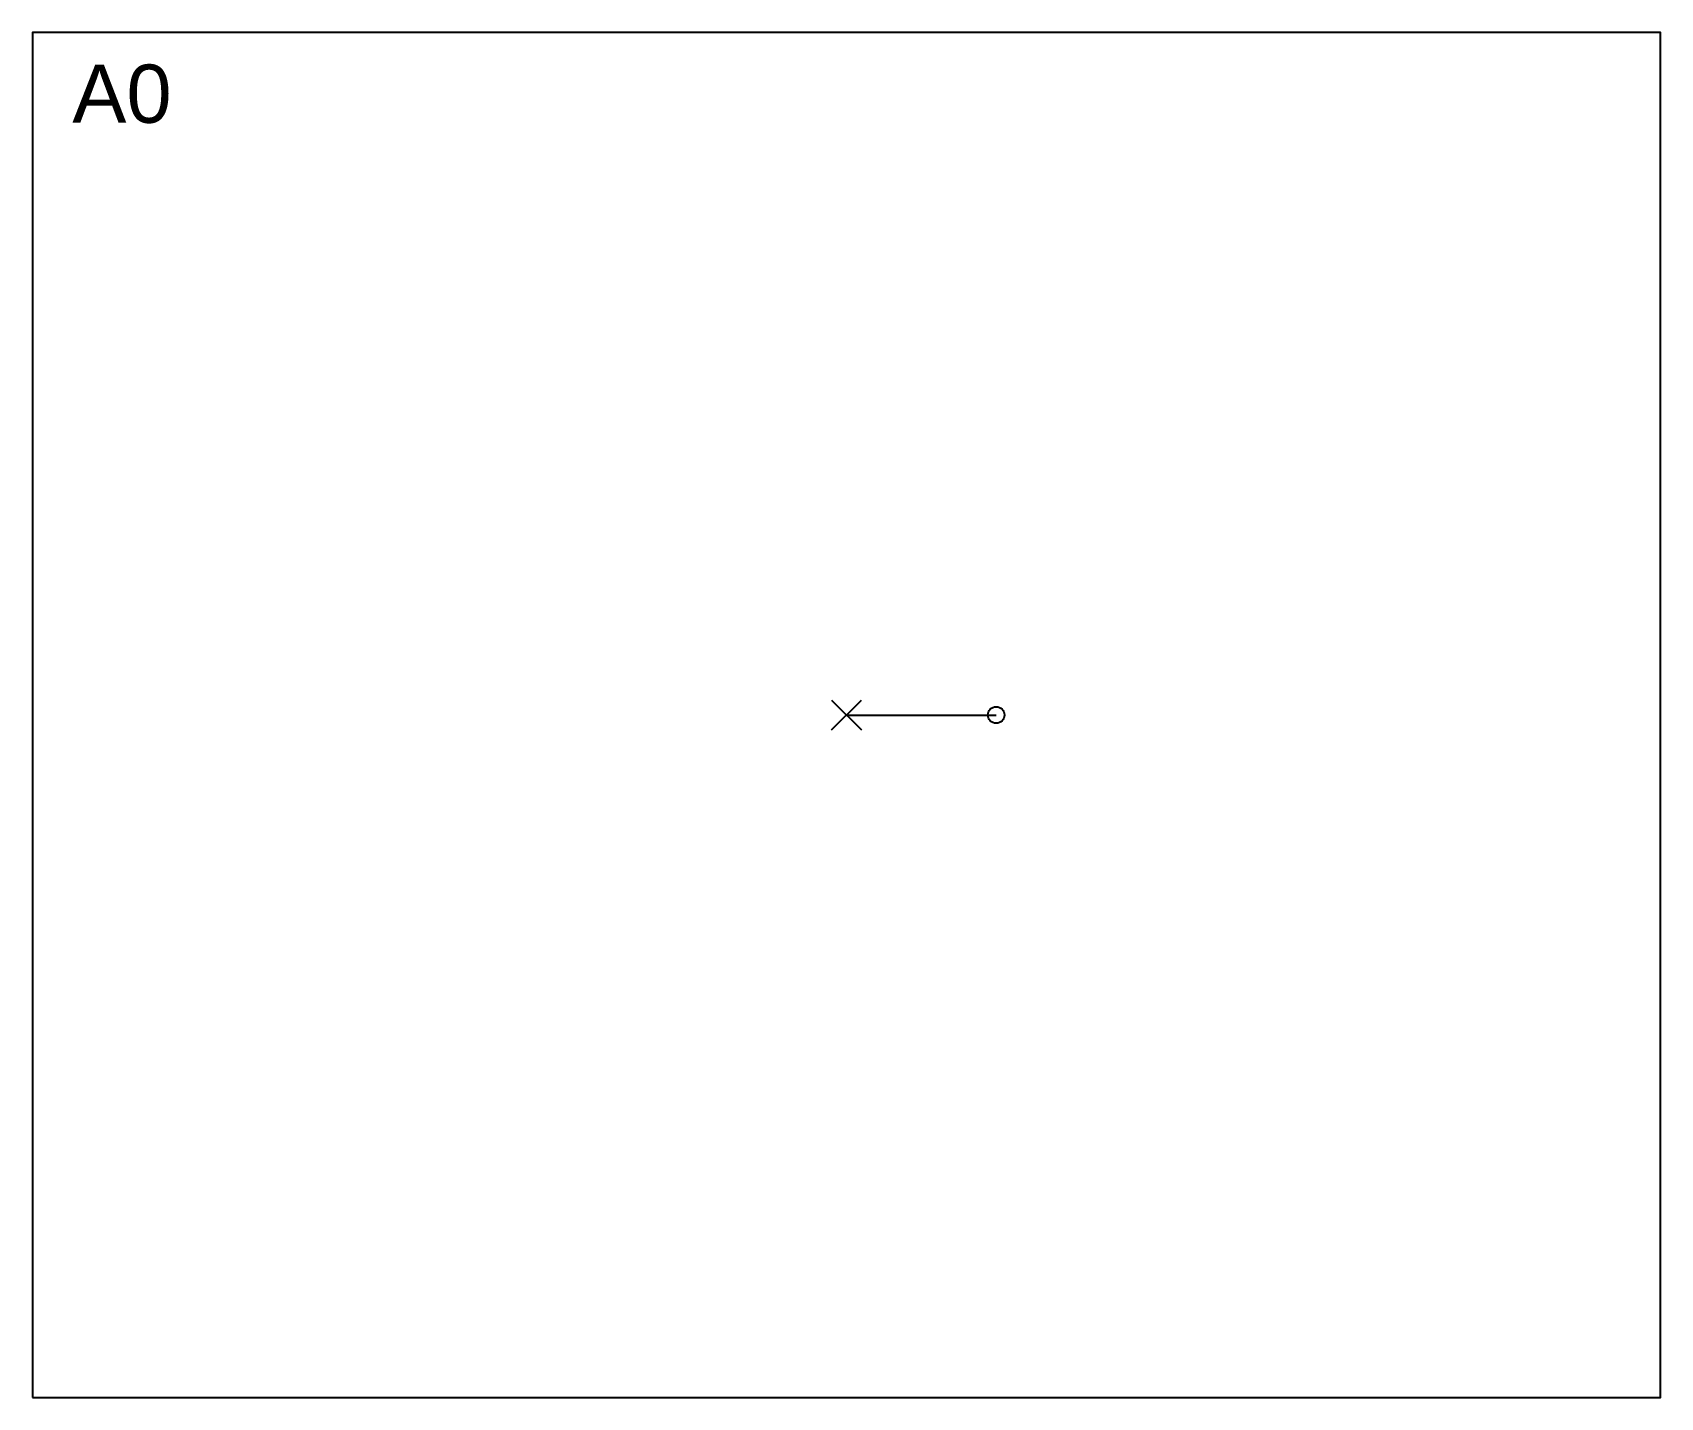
# Model space of a CAD drawing. Extents: x -490 to 490, y -410 to 410.
import ezdxf

# ---------------------------------------------------------------- set-up
doc = ezdxf.new("R2010")
doc.units = 0
doc.styles.get("Standard").update_dxf_attribs({"font": 'arial.ttf'})

msp = doc.modelspace()

# ---------------------------------------------------------------- linework, layer by layer
at = {"color": 1}
msp.add_lwpolyline([(-489.5, -410.5), (489.5, -410.5), (489.5, 410.5), (-489.5, 410.5)], close=True, dxfattribs=at)
at = {"color": 2}
for points in [[(-9, 9), (9, -9)], [(-9, -9), (9, 9)]]:
    msp.add_lwpolyline(points, dxfattribs=at)
at = {"color": 1}
msp.add_lwpolyline([(0, 0), (90, 0)], dxfattribs=at)
msp.add_circle((90, 0), 5, dxfattribs=at)

# ---------------------------------------------------------------- texts
at = {"color": 2, "insert": (-465.63, 391.22), "char_height": 35, "width": 7.616, "attachment_point": 1}
msp.add_mtext('A0', dxfattribs=at)

doc.saveas('drawing.dxf')
